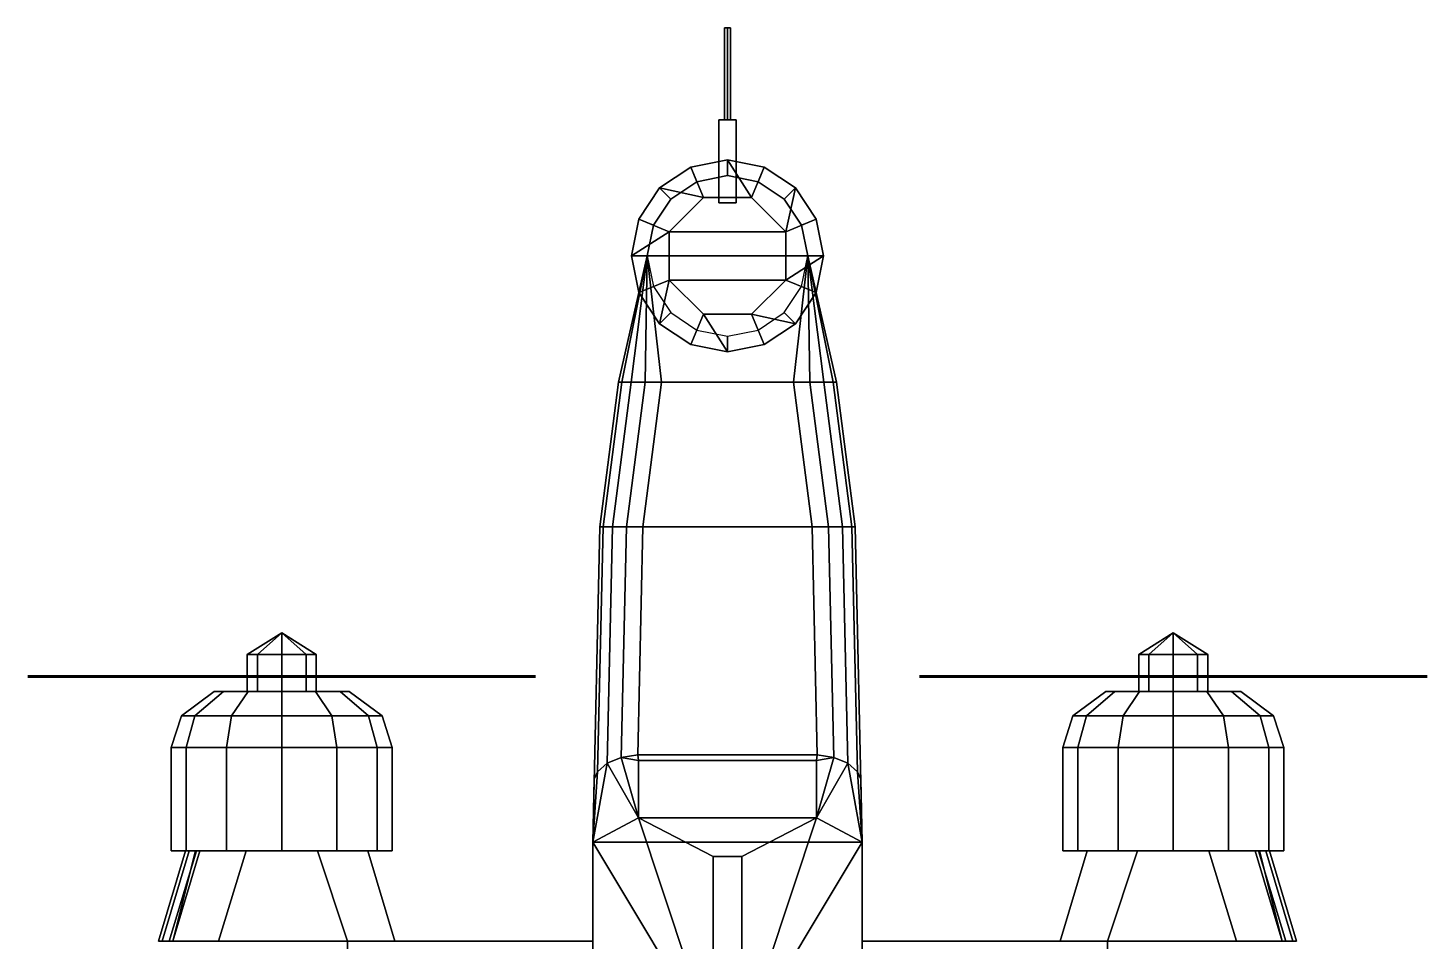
# Model space of a CAD drawing. Header units: millimetres. Extents: x -18 to 18, y -11.8 to 33.2.
# Drawn here: x -4.88 to 4.88, y 6.45 to 12.82 of the extents above; entities that cross this region are included whole.
import ezdxf

# ---------------------------------------------------------------- set-up
doc = ezdxf.new("R2010")
doc.units = ezdxf.units.MM
for name, color, linetype in [('mg', 1, 'Continuous'), ('prop', 1, 'Continuous'), ('turret', 2, 'Continuous'), ('wing1', 5, 'Continuous'), ('wing2', 6, 'Continuous')]:
    doc.layers.add(name, color=color, linetype=linetype)

msp = doc.modelspace()

# ---------------------------------------------------------------- linework, layer by layer
for points in [[(-0.2143, 11.7474, -0.67), (-0.396, 11.626, -0.67), (-0.396, 11.626, 0.51), (-0.2143, 11.7474, 0.51)], [(0, 11.79, -0.67), (-0.2143, 11.7474, -0.67), (-0.2143, 11.7474, 0.51), (0, 11.79, 0.51)], [(0.2143, 11.7474, -0.67), (0, 11.79, -0.67), (0, 11.79, 0.51), (0.2143, 11.7474, 0.51)], [(0.396, 11.626, -0.67), (0.2143, 11.7474, -0.67), (0.2143, 11.7474, 0.51), (0.396, 11.626, 0.51)], [(-0.396, 11.626, -0.67), (-0.5174, 11.4443, -0.67), (-0.5174, 11.4443, 0.51), (-0.396, 11.626, 0.51)], [(0.5174, 11.4443, -0.67), (0.396, 11.626, -0.67), (0.396, 11.626, 0.51), (0.5174, 11.4443, 0.51)], [(-0.5174, 11.4443, -0.67), (-0.56, 11.23, -0.67), (-0.56, 11.23, 0.51), (-0.5174, 11.4443, 0.51)], [(0.56, 11.23, -0.67), (0.5174, 11.4443, -0.67), (0.5174, 11.4443, 0.51), (0.56, 11.23, 0.51)], [(-0.76, 10.35, -0.67), (-0.56, 11.23, -0.67), (0.56, 11.23, -0.67), (0.76, 10.35, -0.67)], [(-0.56, 11.23, 0.51), (-0.56, 11.23, -0.67), (-0.76, 10.35, -0.67), (-0.76, 10.35, 0.94)], [(-0.56, 11.23, 0.51), (-0.56, 11.23, 0.51), (-0.76, 10.35, 0.94), (-0.7372, 10.35, 1.0548)], [(-0.56, 11.23, 0.51), (-0.56, 11.23, 0.51), (-0.7372, 10.35, 1.0548), (-0.6721, 10.35, 1.1521)], [(-0.56, 11.23, 0.51), (-0.56, 11.23, 0.51), (-0.6721, 10.35, 1.1521), (-0.5748, 10.35, 1.2172)], [(-0.56, 11.23, 0.51), (-0.56, 11.23, 0.51), (-0.5748, 10.35, 1.2172), (-0.46, 10.35, 1.24)], [(0.56, 11.23, 0.51), (-0.56, 11.23, 0.51), (-0.46, 10.35, 1.24), (0.46, 10.35, 1.24)], [(0.56, 11.23, 0.51), (0.56, 11.23, 0.51), (0.46, 10.35, 1.24), (0.5748, 10.35, 1.2172)], [(0.76, 10.35, -0.67), (0.56, 11.23, -0.67), (0.56, 11.23, 0.51), (0.76, 10.35, 0.94)], [(0.56, 11.23, 0.51), (0.56, 11.23, 0.51), (0.5748, 10.35, 1.2172), (0.6721, 10.35, 1.1521)], [(0.56, 11.23, 0.51), (0.56, 11.23, 0.51), (0.6721, 10.35, 1.1521), (0.7372, 10.35, 1.0548)], [(0.56, 11.23, 0.51), (0.56, 11.23, 0.51), (0.7372, 10.35, 1.0548), (0.76, 10.35, 0.94)], [(0.76, 10.35, -0.67), (0.89, 9.34, -0.67), (-0.89, 9.34, -0.67), (-0.76, 10.35, -0.67)], [(-0.76, 10.35, -0.67), (-0.89, 9.34, -0.67), (-0.89, 9.34, 1.15), (-0.76, 10.35, 0.94)], [(-0.7372, 10.35, 1.0548), (-0.76, 10.35, 0.94), (-0.89, 9.34, 1.15), (-0.8672, 9.34, 1.2648)], [(-0.6721, 10.35, 1.1521), (-0.7372, 10.35, 1.0548), (-0.8672, 9.34, 1.2648), (-0.8021, 9.34, 1.3621)], [(-0.5748, 10.35, 1.2172), (-0.6721, 10.35, 1.1521), (-0.8021, 9.34, 1.3621), (-0.7048, 9.34, 1.4272)], [(-0.46, 10.35, 1.24), (-0.5748, 10.35, 1.2172), (-0.7048, 9.34, 1.4272), (-0.59, 9.34, 1.45)], [(0.46, 10.35, 1.24), (-0.46, 10.35, 1.24), (-0.59, 9.34, 1.45), (0.59, 9.34, 1.45)], [(0.5748, 10.35, 1.2172), (0.46, 10.35, 1.24), (0.59, 9.34, 1.45), (0.7048, 9.34, 1.4272)], [(0.6721, 10.35, 1.1521), (0.5748, 10.35, 1.2172), (0.7048, 9.34, 1.4272), (0.8021, 9.34, 1.3621)], [(0.7372, 10.35, 1.0548), (0.6721, 10.35, 1.1521), (0.8021, 9.34, 1.3621), (0.8672, 9.34, 1.2648)], [(0.76, 10.35, 0.94), (0.7372, 10.35, 1.0548), (0.8672, 9.34, 1.2648), (0.89, 9.34, 1.15)], [(0.89, 9.34, 1.15), (0.89, 9.34, -0.67), (0.76, 10.35, -0.67), (0.76, 10.35, 0.94)], [(-0.89, 9.34, 1.15), (-0.89, 9.34, -0.67), (-0.94, 7.14, -0.67), (-0.94, 7.14, 1.59)], [(-0.94, 7.14, -0.67), (-0.89, 9.34, -0.67), (0.89, 9.34, -0.67), (0.94, 7.14, -0.67)], [(-0.8672, 9.34, 1.2648), (-0.89, 9.34, 1.15), (-0.93, 7.58, 1.502), (-0.906, 7.63, 1.6068)], [(-0.8021, 9.34, 1.3621), (-0.8672, 9.34, 1.2648), (-0.906, 7.63, 1.6068), (-0.8396, 7.69, 1.6921)], [(-0.7048, 9.34, 1.4272), (-0.8021, 9.34, 1.3621), (-0.8396, 7.69, 1.6921), (-0.7414, 7.73, 1.7492)], [(-0.59, 9.34, 1.45), (-0.7048, 9.34, 1.4272), (-0.7414, 7.73, 1.7492), (-0.6261, 7.75, 1.768)], [(0.59, 9.34, 1.45), (-0.59, 9.34, 1.45), (-0.6261, 7.75, 1.768), (0.6261, 7.75, 1.768)], [(0.7048, 9.34, 1.4272), (0.59, 9.34, 1.45), (0.6261, 7.75, 1.768), (0.7414, 7.73, 1.7492)], [(0.8021, 9.34, 1.3621), (0.7048, 9.34, 1.4272), (0.7414, 7.73, 1.7492), (0.8396, 7.69, 1.6921)], [(0.8672, 9.34, 1.2648), (0.8021, 9.34, 1.3621), (0.8396, 7.69, 1.6921), (0.906, 7.63, 1.6068)], [(0.89, 9.34, 1.15), (0.8672, 9.34, 1.2648), (0.906, 7.63, 1.6068), (0.93, 7.58, 1.502)], [(0.94, 7.14, -0.67), (0.89, 9.34, -0.67), (0.89, 9.34, 1.15), (0.94, 7.14, 1.59)], [(-0.62, 7.31, 2.4), (-0.62, 7.31, 2.4), (-0.7414, 7.73, 1.7492), (-0.8396, 7.69, 1.6921)], [(-0.62, 7.71, 1.82), (-0.6261, 7.75, 1.768), (-0.7414, 7.73, 1.7492), (-0.62, 7.71, 1.82)], [(-0.62, 7.31, 2.4), (-0.62, 7.31, 2.4), (-0.62, 7.71, 1.82), (-0.7414, 7.73, 1.7492)], [(0.62, 7.71, 1.82), (0.6261, 7.75, 1.768), (-0.6261, 7.75, 1.768), (-0.62, 7.71, 1.82)], [(0.62, 7.71, 1.82), (0.7414, 7.73, 1.7492), (0.6261, 7.75, 1.768), (0.62, 7.71, 1.82)], [(0.62, 7.71, 1.82), (0.62, 7.31, 2.4), (0.7414, 7.73, 1.7492), (0.62, 7.71, 1.82)], [(0.7414, 7.73, 1.7492), (0.62, 7.31, 2.4), (0.62, 7.31, 2.4), (0.8396, 7.69, 1.6921)], [(-0.94, 7.14, 2.15), (-0.94, 7.14, 2.15), (-0.8396, 7.69, 1.6921), (-0.906, 7.63, 1.6068)], [(-0.94, 7.14, 2.15), (-0.94, 7.14, 2.15), (-0.62, 7.31, 2.4), (-0.8396, 7.69, 1.6921)], [(-0.94, 7.14, 2.15), (-0.94, 7.14, 2.15), (-0.906, 7.63, 1.6068), (-0.93, 7.58, 1.502)], [(0.62, 7.31, 2.4), (0.62, 7.71, 1.82), (-0.62, 7.71, 1.82), (-0.62, 7.31, 2.4)], [(0.62, 7.31, 2.4), (0.94, 7.14, 2.15), (0.94, 7.14, 2.15), (0.8396, 7.69, 1.6921)], [(0.8396, 7.69, 1.6921), (0.94, 7.14, 2.15), (0.94, 7.14, 2.15), (0.906, 7.63, 1.6068)], [(0.906, 7.63, 1.6068), (0.94, 7.14, 2.15), (0.94, 7.14, 2.15), (0.93, 7.58, 1.502)], [(-0.94, 7.14, 2.15), (-0.94, 7.14, 2.15), (-0.93, 7.58, 1.502), (-0.94, 7.14, 1.59)], [(0.93, 7.58, 1.502), (0.94, 7.14, 2.15), (0.94, 7.14, 2.15), (0.94, 7.14, 1.59)], [(-0.62, 7.31, 2.4), (-0.94, 7.14, 2.15), (-0.94, 7.14, 2.15), (-0.1, 5.74, 2.57)], [(0.1, 7.04, 2.51), (0.62, 7.31, 2.4), (-0.62, 7.31, 2.4), (-0.1, 7.04, 2.51)], [(-0.62, 7.31, 2.4), (-0.1, 5.74, 2.57), (-0.1, 5.74, 2.57), (-0.1, 7.04, 2.51)], [(0.1, 7.04, 2.51), (0.1, 5.74, 2.57), (0.1, 5.74, 2.57), (0.62, 7.31, 2.4)], [(0.62, 7.31, 2.4), (0.1, 5.74, 2.57), (0.1, 5.74, 2.57), (0.94, 7.14, 2.15)], [(-0.94, -2.7, -0.67), (-0.94, 7.14, -0.67), (0.94, 7.14, -0.67), (0.94, -2.7, -0.67)], [(-0.94, 5.74, 2.07), (-0.94, 7.14, -0.67), (-0.94, -2.7, -0.67), (-0.94, -2.7, 2.07)], [(-0.94, 7.14, 2.15), (-0.94, 7.14, -0.67), (-0.94, 5.74, 2.07), (-0.94, 5.74, 2.29)], [(-0.94, 7.14, 2.15), (-0.94, 5.74, 2.29), (-0.94, 5.74, 2.29), (-0.1, 5.74, 2.57)], [(0.94, 7.14, 2.15), (0.1, 5.74, 2.57), (0.1, 5.74, 2.57), (0.94, 5.74, 2.29)], [(0.94, -2.7, -0.67), (0.94, 7.14, -0.67), (0.94, 5.74, 2.07), (0.94, -2.7, 2.07)], [(0.94, 5.74, 2.07), (0.94, 7.14, -0.67), (0.94, 7.14, 2.15), (0.94, 5.74, 2.29)], [(-0.1, 7.04, 2.51), (-0.1, 5.74, 2.57), (0.1, 5.74, 2.57), (0.1, 7.04, 2.51)]]:
    msp.add_3dface(points)
at = {"layer": 'mg'}
for points in [[(0, 12.82, 1.09), (-0.02, 12.82, 1.07), (-0.02, 12.18, 1.07), (0, 12.18, 1.09)], [(-0.02, 12.82, 1.07), (0, 12.82, 1.05), (0, 12.18, 1.05), (-0.02, 12.18, 1.07)], [(0.02, 12.82, 1.07), (0, 12.82, 1.05), (-0.02, 12.82, 1.07), (0, 12.82, 1.09)], [(0.02, 12.82, 1.07), (0, 12.82, 1.09), (0, 12.18, 1.09), (0.02, 12.18, 1.07)], [(0, 12.82, 1.05), (0.02, 12.82, 1.07), (0.02, 12.18, 1.07), (0, 12.18, 1.05)], [(-0.06, 12.18, 0.99), (-0.06, 11.6, 0.99), (-0.06, 11.6, 1.13), (-0.06, 12.18, 1.13)], [(0.06, 12.18, 1.13), (0.06, 12.18, 0.99), (-0.06, 12.18, 0.99), (-0.06, 12.18, 1.13)], [(0.06, 12.18, 0.99), (0.06, 11.6, 0.99), (-0.06, 11.6, 0.99), (-0.06, 12.18, 0.99)], [(-0.06, 12.18, 1.13), (-0.06, 11.6, 1.13), (0.06, 11.6, 1.13), (0.06, 12.18, 1.13)], [(0.06, 11.6, 1.13), (0.06, 11.6, 0.99), (0.06, 12.18, 0.99), (0.06, 12.18, 1.13)]]:
    msp.add_3dface(points, dxfattribs=at)
at = {"layer": 'prop'}
for points in [[(-1.34, 8.3, -0.08), (-4.3616, 8.3, -1.3316), (-4.88, 8.3, -0.08), (-1.8584, 8.3, 1.1716)], [(-1.8584, 8.3, 1.1716), (-4.88, 8.3, -0.08), (-4.3616, 8.3, 1.1716), (-3.11, 8.3, 1.69)], [(-1.8584, 8.3, -1.3316), (-3.11, 8.3, -1.85), (-4.3616, 8.3, -1.3316), (-1.34, 8.3, -0.08)], [(4.88, 8.3, -0.08), (1.8584, 8.3, -1.3316), (1.34, 8.3, -0.08), (4.3616, 8.3, 1.1716)], [(4.3616, 8.3, 1.1716), (1.34, 8.3, -0.08), (1.8584, 8.3, 1.1716), (3.11, 8.3, 1.69)], [(4.3616, 8.3, -1.3316), (3.11, 8.3, -1.85), (1.8584, 8.3, -1.3316), (4.88, 8.3, -0.08)], [(-4.3616, 8.29, -1.3316), (-3.11, 8.29, -1.85), (-1.8584, 8.29, -1.3316), (-4.88, 8.29, -0.08)], [(-4.88, 8.29, -0.08), (-1.8584, 8.29, -1.3316), (-1.34, 8.29, -0.08), (-4.3616, 8.29, 1.1716)], [(-4.3616, 8.29, 1.1716), (-1.34, 8.29, -0.08), (-1.8584, 8.29, 1.1716), (-3.11, 8.29, 1.69)], [(1.34, 8.29, -0.08), (4.3616, 8.29, -1.3316), (4.88, 8.29, -0.08), (1.8584, 8.29, 1.1716)], [(1.8584, 8.29, -1.3316), (3.11, 8.29, -1.85), (4.3616, 8.29, -1.3316), (1.34, 8.29, -0.08)], [(1.8584, 8.29, 1.1716), (4.88, 8.29, -0.08), (4.3616, 8.29, 1.1716), (3.11, 8.29, 1.69)]]:
    msp.add_3dface(points, dxfattribs=at)
at = {"layer": 'turret'}
for points in [[(-0.2564, 11.849, 1.17), (-0.4738, 11.7038, 1.17), (-0.1684, 11.6365, 1.46)], [(-0.2564, 11.849, 0.67), (-0.4738, 11.7038, 0.67), (-0.4738, 11.7038, 1.17), (-0.2564, 11.849, 1.17)], [(-0.4738, 11.7038, 0.67), (-0.2564, 11.849, 0.67), (-0.2143, 11.7474, 0.51), (-0.396, 11.626, 0.51)], [(0, 11.9, 1.17), (-0.2564, 11.849, 1.17), (-0.1684, 11.6365, 1.46), (0.1684, 11.6365, 1.46)], [(0, 11.9, 0.67), (-0.2564, 11.849, 0.67), (-0.2564, 11.849, 1.17), (0, 11.9, 1.17)], [(-0.2564, 11.849, 0.67), (0, 11.9, 0.67), (0, 11.79, 0.51), (-0.2143, 11.7474, 0.51)], [(0.2564, 11.849, 1.17), (0, 11.9, 1.17), (0.1684, 11.6365, 1.46)], [(0.2564, 11.849, 0.67), (0, 11.9, 0.67), (0, 11.9, 1.17), (0.2564, 11.849, 1.17)], [(0, 11.9, 0.67), (0.2564, 11.849, 0.67), (0.2143, 11.7474, 0.51), (0, 11.79, 0.51)], [(0.4738, 11.7038, 1.17), (0.2564, 11.849, 1.17), (0.1684, 11.6365, 1.46), (0.4065, 11.3984, 1.46)], [(0.2564, 11.849, 0.67), (0.4738, 11.7038, 0.67), (0.396, 11.626, 0.51), (0.2143, 11.7474, 0.51)], [(0.4738, 11.7038, 0.67), (0.2564, 11.849, 0.67), (0.2564, 11.849, 1.17), (0.4738, 11.7038, 1.17)], [(-0.4738, 11.7038, 1.17), (-0.619, 11.4864, 1.17), (-0.4065, 11.3984, 1.46), (-0.1684, 11.6365, 1.46)], [(-0.4738, 11.7038, 0.67), (-0.619, 11.4864, 0.67), (-0.619, 11.4864, 1.17), (-0.4738, 11.7038, 1.17)], [(-0.619, 11.4864, 0.67), (-0.4738, 11.7038, 0.67), (-0.396, 11.626, 0.51), (-0.5174, 11.4443, 0.51)], [(0.1684, 11.6365, 1.46), (-0.1684, 11.6365, 1.46), (-0.4065, 11.3984, 1.46), (0.4065, 11.3984, 1.46)], [(0.4738, 11.7038, 0.67), (0.619, 11.4864, 0.67), (0.5174, 11.4443, 0.51), (0.396, 11.626, 0.51)], [(0.619, 11.4864, 1.17), (0.4738, 11.7038, 1.17), (0.4065, 11.3984, 1.46)], [(0.619, 11.4864, 0.67), (0.4738, 11.7038, 0.67), (0.4738, 11.7038, 1.17), (0.619, 11.4864, 1.17)], [(-0.619, 11.4864, 1.17), (-0.67, 11.23, 1.17), (-0.4065, 11.3984, 1.46)], [(-0.619, 11.4864, 0.67), (-0.67, 11.23, 0.67), (-0.67, 11.23, 1.17), (-0.619, 11.4864, 1.17)], [(-0.67, 11.23, 0.67), (-0.619, 11.4864, 0.67), (-0.5174, 11.4443, 0.51), (-0.56, 11.23, 0.51)], [(0.67, 11.23, 1.17), (0.619, 11.4864, 1.17), (0.4065, 11.3984, 1.46), (0.4065, 11.0616, 1.46)], [(0.619, 11.4864, 0.67), (0.67, 11.23, 0.67), (0.56, 11.23, 0.51), (0.5174, 11.4443, 0.51)], [(0.67, 11.23, 0.67), (0.619, 11.4864, 0.67), (0.619, 11.4864, 1.17), (0.67, 11.23, 1.17)], [(-0.67, 11.23, 1.17), (-0.619, 10.9736, 1.17), (-0.4065, 11.0616, 1.46), (-0.4065, 11.3984, 1.46)], [(0.4065, 11.3984, 1.46), (-0.4065, 11.3984, 1.46), (-0.4065, 11.0616, 1.46), (0.4065, 11.0616, 1.46)], [(-0.67, 11.23, 0.67), (-0.619, 10.9736, 0.67), (-0.619, 10.9736, 1.17), (-0.67, 11.23, 1.17)], [(-0.619, 10.9736, 0.67), (-0.67, 11.23, 0.67), (-0.56, 11.23, 0.51), (-0.5174, 11.0157, 0.51)], [(0.619, 10.9736, 1.17), (0.67, 11.23, 1.17), (0.4065, 11.0616, 1.46)], [(0.67, 11.23, 0.67), (0.619, 10.9736, 0.67), (0.5174, 11.0157, 0.51), (0.56, 11.23, 0.51)], [(0.619, 10.9736, 0.67), (0.67, 11.23, 0.67), (0.67, 11.23, 1.17), (0.619, 10.9736, 1.17)], [(-0.619, 10.9736, 1.17), (-0.4738, 10.7562, 1.17), (-0.4065, 11.0616, 1.46)], [(-0.4738, 10.7562, 1.17), (-0.2564, 10.611, 1.17), (-0.1684, 10.8235, 1.46), (-0.4065, 11.0616, 1.46)], [(0.4065, 11.0616, 1.46), (-0.4065, 11.0616, 1.46), (-0.1684, 10.8235, 1.46), (0.1684, 10.8235, 1.46)], [(0.4738, 10.7562, 1.17), (0.619, 10.9736, 1.17), (0.4065, 11.0616, 1.46), (0.1684, 10.8235, 1.46)], [(-0.4738, 10.7562, 0.67), (-0.619, 10.9736, 0.67), (-0.5174, 11.0157, 0.51), (-0.396, 10.834, 0.51)], [(-0.619, 10.9736, 0.67), (-0.4738, 10.7562, 0.67), (-0.4738, 10.7562, 1.17), (-0.619, 10.9736, 1.17)], [(0.619, 10.9736, 0.67), (0.4738, 10.7562, 0.67), (0.396, 10.834, 0.51), (0.5174, 11.0157, 0.51)], [(0.4738, 10.7562, 0.67), (0.619, 10.9736, 0.67), (0.619, 10.9736, 1.17), (0.4738, 10.7562, 1.17)], [(-0.2564, 10.611, 0.67), (-0.4738, 10.7562, 0.67), (-0.396, 10.834, 0.51), (-0.2143, 10.7126, 0.51)], [(0.4738, 10.7562, 0.67), (0.2564, 10.611, 0.67), (0.2143, 10.7126, 0.51), (0.396, 10.834, 0.51)], [(-0.4738, 10.7562, 0.67), (-0.2564, 10.611, 0.67), (-0.2564, 10.611, 1.17), (-0.4738, 10.7562, 1.17)], [(-0.2564, 10.611, 1.17), (0, 10.56, 1.17), (-0.1684, 10.8235, 1.46)], [(0, 10.56, 1.17), (0.2564, 10.611, 1.17), (0.1684, 10.8235, 1.46), (-0.1684, 10.8235, 1.46)], [(0.2564, 10.611, 1.17), (0.4738, 10.7562, 1.17), (0.1684, 10.8235, 1.46)], [(0.2564, 10.611, 0.67), (0.4738, 10.7562, 0.67), (0.4738, 10.7562, 1.17), (0.2564, 10.611, 1.17)], [(0, 10.56, 0.67), (-0.2564, 10.611, 0.67), (-0.2143, 10.7126, 0.51), (0, 10.67, 0.51)], [(0.2564, 10.611, 0.67), (0, 10.56, 0.67), (0, 10.67, 0.51), (0.2143, 10.7126, 0.51)], [(-0.2564, 10.611, 0.67), (0, 10.56, 0.67), (0, 10.56, 1.17), (-0.2564, 10.611, 1.17)], [(0, 10.56, 0.67), (0.2564, 10.611, 0.67), (0.2564, 10.611, 1.17), (0, 10.56, 1.17)]]:
    msp.add_3dface(points, dxfattribs=at)
at = {"layer": 'wing1'}
for points in [[(2.9403, 8.45, -0.2497), (2.87, 8.45, -0.08), (3.11, 8.6, -0.08)], [(2.87, 8.45, -0.08), (2.9403, 8.45, 0.0897), (3.11, 8.6, -0.08)], [(3.11, 8.45, -0.32), (2.9403, 8.45, -0.2497), (3.11, 8.6, -0.08)], [(2.9403, 8.45, 0.0897), (3.11, 8.45, 0.16), (3.11, 8.6, -0.08)], [(3.35, 8.45, -0.08), (3.2797, 8.45, -0.2497), (3.11, 8.6, -0.08)], [(3.2797, 8.45, -0.2497), (3.11, 8.45, -0.32), (3.11, 8.6, -0.08)], [(3.11, 8.45, 0.16), (3.2797, 8.45, 0.0897), (3.11, 8.6, -0.08)], [(3.2797, 8.45, 0.0897), (3.35, 8.45, -0.08), (3.11, 8.6, -0.08)], [(2.9403, 8.45, 0.0897), (2.87, 8.45, -0.08), (2.87, 8.19, -0.08), (2.9403, 8.19, 0.0897)], [(2.87, 8.45, -0.08), (2.9403, 8.45, -0.2497), (2.9403, 8.19, -0.2497), (2.87, 8.19, -0.08)], [(3.11, 8.45, 0.16), (2.9403, 8.45, 0.0897), (2.9403, 8.19, 0.0897), (3.11, 8.19, 0.16)], [(2.9403, 8.45, -0.2497), (3.11, 8.45, -0.32), (3.11, 8.19, -0.32), (2.9403, 8.19, -0.2497)], [(3.2797, 8.45, 0.0897), (3.11, 8.45, 0.16), (3.11, 8.19, 0.16), (3.2797, 8.19, 0.0897)], [(3.11, 8.45, -0.32), (3.2797, 8.45, -0.2497), (3.2797, 8.19, -0.2497), (3.11, 8.19, -0.32)], [(3.35, 8.45, -0.08), (3.2797, 8.45, 0.0897), (3.2797, 8.19, 0.0897), (3.35, 8.19, -0.08)], [(3.2797, 8.45, -0.2497), (3.35, 8.45, -0.08), (3.35, 8.19, -0.08), (3.2797, 8.19, -0.2497)], [(2.5038, 8.02, -0.43), (2.41, 8.02, -0.08), (2.64, 8.19, -0.08), (2.703, 8.19, -0.315)], [(2.41, 8.02, -0.08), (2.5038, 8.02, 0.27), (2.703, 8.19, 0.155), (2.64, 8.19, -0.08)], [(2.76, 8.02, -0.6862), (2.5038, 8.02, -0.43), (2.703, 8.19, -0.315), (2.875, 8.19, -0.487)], [(2.5038, 8.02, 0.27), (2.76, 8.02, 0.5262), (2.875, 8.19, 0.327), (2.703, 8.19, 0.155)], [(2.64, 8.19, -0.08), (2.703, 8.19, 0.155), (2.9403, 8.19, 0.0897), (2.87, 8.19, -0.08)], [(2.703, 8.19, -0.315), (2.64, 8.19, -0.08), (2.87, 8.19, -0.08), (2.9403, 8.19, -0.2497)], [(2.703, 8.19, 0.155), (2.875, 8.19, 0.327), (2.9403, 8.19, 0.0897)], [(2.875, 8.19, -0.487), (2.703, 8.19, -0.315), (2.9403, 8.19, -0.2497)], [(3.11, 8.02, -0.78), (2.76, 8.02, -0.6862), (2.875, 8.19, -0.487), (3.11, 8.19, -0.55)], [(2.76, 8.02, 0.5262), (3.11, 8.02, 0.62), (3.11, 8.19, 0.39), (2.875, 8.19, 0.327)], [(2.875, 8.19, 0.327), (3.11, 8.19, 0.39), (3.11, 8.19, 0.16), (2.9403, 8.19, 0.0897)], [(3.11, 8.19, -0.55), (2.875, 8.19, -0.487), (2.9403, 8.19, -0.2497), (3.11, 8.19, -0.32)], [(3.46, 8.02, -0.6862), (3.11, 8.02, -0.78), (3.11, 8.19, -0.55), (3.345, 8.19, -0.487)], [(3.11, 8.02, 0.62), (3.46, 8.02, 0.5262), (3.345, 8.19, 0.327), (3.11, 8.19, 0.39)], [(3.11, 8.19, 0.39), (3.345, 8.19, 0.327), (3.2797, 8.19, 0.0897), (3.11, 8.19, 0.16)], [(3.345, 8.19, -0.487), (3.11, 8.19, -0.55), (3.11, 8.19, -0.32), (3.2797, 8.19, -0.2497)], [(3.517, 8.19, -0.315), (3.345, 8.19, -0.487), (3.2797, 8.19, -0.2497)], [(3.58, 8.19, -0.08), (3.517, 8.19, -0.315), (3.2797, 8.19, -0.2497), (3.35, 8.19, -0.08)], [(3.517, 8.19, 0.155), (3.58, 8.19, -0.08), (3.35, 8.19, -0.08), (3.2797, 8.19, 0.0897)], [(3.345, 8.19, 0.327), (3.517, 8.19, 0.155), (3.2797, 8.19, 0.0897)], [(3.7162, 8.02, -0.43), (3.46, 8.02, -0.6862), (3.345, 8.19, -0.487), (3.517, 8.19, -0.315)], [(3.46, 8.02, 0.5262), (3.7162, 8.02, 0.27), (3.517, 8.19, 0.155), (3.345, 8.19, 0.327)], [(3.81, 8.02, -0.08), (3.7162, 8.02, -0.43), (3.517, 8.19, -0.315), (3.58, 8.19, -0.08)], [(3.7162, 8.02, 0.27), (3.81, 8.02, -0.08), (3.58, 8.19, -0.08), (3.517, 8.19, 0.155)], [(2.4432, 7.8, -0.465), (2.34, 7.8, -0.08), (2.41, 8.02, -0.08), (2.5038, 8.02, -0.43)], [(2.34, 7.8, -0.08), (2.4432, 7.8, 0.305), (2.5038, 8.02, 0.27), (2.41, 8.02, -0.08)], [(2.725, 7.8, -0.7468), (2.4432, 7.8, -0.465), (2.5038, 8.02, -0.43), (2.76, 8.02, -0.6862)], [(2.4432, 7.8, 0.305), (2.725, 7.8, 0.5868), (2.76, 8.02, 0.5262), (2.5038, 8.02, 0.27)], [(3.11, 7.8, -0.85), (2.725, 7.8, -0.7468), (2.76, 8.02, -0.6862), (3.11, 8.02, -0.78)], [(2.725, 7.8, 0.5868), (3.11, 7.8, 0.69), (3.11, 8.02, 0.62), (2.76, 8.02, 0.5262)], [(3.495, 7.8, -0.7468), (3.11, 7.8, -0.85), (3.11, 8.02, -0.78), (3.46, 8.02, -0.6862)], [(3.11, 7.8, 0.69), (3.495, 7.8, 0.5868), (3.46, 8.02, 0.5262), (3.11, 8.02, 0.62)], [(3.7768, 7.8, -0.465), (3.495, 7.8, -0.7468), (3.46, 8.02, -0.6862), (3.7162, 8.02, -0.43)], [(3.495, 7.8, 0.5868), (3.7768, 7.8, 0.305), (3.7162, 8.02, 0.27), (3.46, 8.02, 0.5262)], [(3.88, 7.8, -0.08), (3.7768, 7.8, -0.465), (3.7162, 8.02, -0.43), (3.81, 8.02, -0.08)], [(3.7768, 7.8, 0.305), (3.88, 7.8, -0.08), (3.81, 8.02, -0.08), (3.7162, 8.02, 0.27)], [(2.4432, 7.8, 0.305), (2.34, 7.8, -0.08), (2.34, 7.08, -0.08), (2.4432, 7.08, 0.305)], [(2.34, 7.8, -0.08), (2.4432, 7.8, -0.465), (2.4432, 7.08, -0.465), (2.34, 7.08, -0.08)], [(2.725, 7.8, 0.5868), (2.4432, 7.8, 0.305), (2.4432, 7.08, 0.305), (2.725, 7.08, 0.5868)], [(2.4432, 7.8, -0.465), (2.725, 7.8, -0.7468), (2.725, 7.08, -0.7468), (2.4432, 7.08, -0.465)], [(3.11, 7.8, 0.69), (2.725, 7.8, 0.5868), (2.725, 7.08, 0.5868), (3.11, 7.08, 0.69)], [(2.725, 7.8, -0.7468), (3.11, 7.8, -0.85), (3.11, 7.08, -0.85), (2.725, 7.08, -0.7468)], [(3.495, 7.8, 0.5868), (3.11, 7.8, 0.69), (3.11, 7.08, 0.69), (3.495, 7.08, 0.5868)], [(3.11, 7.8, -0.85), (3.495, 7.8, -0.7468), (3.495, 7.08, -0.7468), (3.11, 7.08, -0.85)], [(3.7768, 7.8, 0.305), (3.495, 7.8, 0.5868), (3.495, 7.08, 0.5868), (3.7768, 7.08, 0.305)], [(3.495, 7.8, -0.7468), (3.7768, 7.8, -0.465), (3.7768, 7.08, -0.465), (3.495, 7.08, -0.7468)], [(3.88, 7.8, -0.08), (3.7768, 7.8, 0.305), (3.7768, 7.08, 0.305), (3.88, 7.08, -0.08)], [(3.7768, 7.8, -0.465), (3.88, 7.8, -0.08), (3.88, 7.08, -0.08), (3.7768, 7.08, -0.465)], [(2.8613, 7.08, 0.5805), (2.5095, 7.08, 0.2287), (2.32, 6.45, 0.44), (2.65, 6.45, 0.73)], [(2.5095, 7.08, 0.2287), (2.5095, 7.08, -0.2687), (2.32, 6.45, -0.38), (2.32, 6.45, 0.44)], [(2.5095, 7.08, -0.2687), (2.8613, 7.08, -0.6205), (2.65, 6.45, -0.67), (2.32, 6.45, -0.38)], [(3.3587, 7.08, 0.5805), (2.8613, 7.08, 0.5805), (2.65, 6.45, 0.73), (3.55, 6.45, 0.73)], [(2.8613, 7.08, -0.6205), (3.3587, 7.08, -0.6205), (3.55, 6.45, -0.67), (2.65, 6.45, -0.67)], [(3.7105, 7.08, 0.2287), (3.3587, 7.08, 0.5805), (3.55, 6.45, 0.73), (3.87, 6.45, 0.44)], [(3.3587, 7.08, -0.6205), (3.7105, 7.08, -0.2687), (3.87, 6.45, -0.38), (3.55, 6.45, -0.67)], [(3.895, 6.45, -0.1233), (3.87, 6.45, -0.08), (3.68, 7.08, -0.08), (3.705, 7.08, -0.1233)], [(3.87, 6.45, -0.08), (3.895, 6.45, -0.0367), (3.705, 7.08, -0.0367), (3.68, 7.08, -0.08)], [(3.945, 6.45, -0.1233), (3.895, 6.45, -0.1233), (3.705, 7.08, -0.1233), (3.755, 7.08, -0.1233)], [(3.895, 6.45, -0.0367), (3.945, 6.45, -0.0367), (3.755, 7.08, -0.0367), (3.705, 7.08, -0.0367)], [(3.7105, 7.08, -0.2687), (3.7105, 7.08, 0.2287), (3.87, 6.45, 0.44), (3.87, 6.45, -0.38)], [(3.97, 6.45, -0.08), (3.945, 6.45, -0.1233), (3.755, 7.08, -0.1233), (3.78, 7.08, -0.08)], [(3.945, 6.45, -0.0367), (3.97, 6.45, -0.08), (3.78, 7.08, -0.08), (3.755, 7.08, -0.0367)], [(2.65, 6.45, -0.42), (0.94, 6.45, -0.42), (0.94, 6.28, -0.22), (2.65, 6.28, -0.29)], [(2.65, 6.28, -0.67), (0.94, 6.28, -0.67), (0.94, 6.45, -0.42), (2.65, 6.45, -0.42)]]:
    msp.add_3dface(points, dxfattribs=at)
at = {"layer": 'wing2'}
for points in [[(-3.2797, 8.45, 0.0897), (-3.35, 8.45, -0.08), (-3.11, 8.6, -0.08)], [(-3.35, 8.45, -0.08), (-3.2797, 8.45, -0.2497), (-3.11, 8.6, -0.08)], [(-3.11, 8.45, 0.16), (-3.2797, 8.45, 0.0897), (-3.11, 8.6, -0.08)], [(-3.2797, 8.45, -0.2497), (-3.11, 8.45, -0.32), (-3.11, 8.6, -0.08)], [(-2.9403, 8.45, 0.0897), (-3.11, 8.45, 0.16), (-3.11, 8.6, -0.08)], [(-2.87, 8.45, -0.08), (-2.9403, 8.45, 0.0897), (-3.11, 8.6, -0.08)], [(-2.9403, 8.45, -0.2497), (-2.87, 8.45, -0.08), (-3.11, 8.6, -0.08)], [(-3.11, 8.45, -0.32), (-2.9403, 8.45, -0.2497), (-3.11, 8.6, -0.08)], [(-3.2797, 8.45, -0.2497), (-3.35, 8.45, -0.08), (-3.35, 8.19, -0.08), (-3.2797, 8.19, -0.2497)], [(-3.35, 8.45, -0.08), (-3.2797, 8.45, 0.0897), (-3.2797, 8.19, 0.0897), (-3.35, 8.19, -0.08)], [(-3.11, 8.45, -0.32), (-3.2797, 8.45, -0.2497), (-3.2797, 8.19, -0.2497), (-3.11, 8.19, -0.32)], [(-3.2797, 8.45, 0.0897), (-3.11, 8.45, 0.16), (-3.11, 8.19, 0.16), (-3.2797, 8.19, 0.0897)], [(-2.9403, 8.45, -0.2497), (-3.11, 8.45, -0.32), (-3.11, 8.19, -0.32), (-2.9403, 8.19, -0.2497)], [(-3.11, 8.45, 0.16), (-2.9403, 8.45, 0.0897), (-2.9403, 8.19, 0.0897), (-3.11, 8.19, 0.16)], [(-2.87, 8.45, -0.08), (-2.9403, 8.45, -0.2497), (-2.9403, 8.19, -0.2497), (-2.87, 8.19, -0.08)], [(-2.9403, 8.45, 0.0897), (-2.87, 8.45, -0.08), (-2.87, 8.19, -0.08), (-2.9403, 8.19, 0.0897)], [(-3.7162, 8.02, 0.27), (-3.81, 8.02, -0.08), (-3.58, 8.19, -0.08), (-3.517, 8.19, 0.155)], [(-3.81, 8.02, -0.08), (-3.7162, 8.02, -0.43), (-3.517, 8.19, -0.315), (-3.58, 8.19, -0.08)], [(-3.7162, 8.02, -0.43), (-3.46, 8.02, -0.6862), (-3.345, 8.19, -0.487), (-3.517, 8.19, -0.315)], [(-3.46, 8.02, 0.5262), (-3.7162, 8.02, 0.27), (-3.517, 8.19, 0.155), (-3.345, 8.19, 0.327)], [(-3.517, 8.19, 0.155), (-3.58, 8.19, -0.08), (-3.35, 8.19, -0.08), (-3.2797, 8.19, 0.0897)], [(-3.58, 8.19, -0.08), (-3.517, 8.19, -0.315), (-3.2797, 8.19, -0.2497), (-3.35, 8.19, -0.08)], [(-3.345, 8.19, 0.327), (-3.517, 8.19, 0.155), (-3.2797, 8.19, 0.0897)], [(-3.517, 8.19, -0.315), (-3.345, 8.19, -0.487), (-3.2797, 8.19, -0.2497)], [(-3.46, 8.02, -0.6862), (-3.11, 8.02, -0.78), (-3.11, 8.19, -0.55), (-3.345, 8.19, -0.487)], [(-3.11, 8.02, 0.62), (-3.46, 8.02, 0.5262), (-3.345, 8.19, 0.327), (-3.11, 8.19, 0.39)], [(-3.345, 8.19, -0.487), (-3.11, 8.19, -0.55), (-3.11, 8.19, -0.32), (-3.2797, 8.19, -0.2497)], [(-3.11, 8.19, 0.39), (-3.345, 8.19, 0.327), (-3.2797, 8.19, 0.0897), (-3.11, 8.19, 0.16)], [(-3.11, 8.02, -0.78), (-2.76, 8.02, -0.6862), (-2.875, 8.19, -0.487), (-3.11, 8.19, -0.55)], [(-3.11, 8.19, -0.55), (-2.875, 8.19, -0.487), (-2.9403, 8.19, -0.2497), (-3.11, 8.19, -0.32)], [(-2.875, 8.19, 0.327), (-3.11, 8.19, 0.39), (-3.11, 8.19, 0.16), (-2.9403, 8.19, 0.0897)], [(-2.76, 8.02, 0.5262), (-3.11, 8.02, 0.62), (-3.11, 8.19, 0.39), (-2.875, 8.19, 0.327)], [(-2.875, 8.19, -0.487), (-2.703, 8.19, -0.315), (-2.9403, 8.19, -0.2497)], [(-2.703, 8.19, -0.315), (-2.64, 8.19, -0.08), (-2.87, 8.19, -0.08), (-2.9403, 8.19, -0.2497)], [(-2.64, 8.19, -0.08), (-2.703, 8.19, 0.155), (-2.9403, 8.19, 0.0897), (-2.87, 8.19, -0.08)], [(-2.703, 8.19, 0.155), (-2.875, 8.19, 0.327), (-2.9403, 8.19, 0.0897)], [(-2.76, 8.02, -0.6862), (-2.5038, 8.02, -0.43), (-2.703, 8.19, -0.315), (-2.875, 8.19, -0.487)], [(-2.5038, 8.02, 0.27), (-2.76, 8.02, 0.5262), (-2.875, 8.19, 0.327), (-2.703, 8.19, 0.155)], [(-2.41, 8.02, -0.08), (-2.5038, 8.02, 0.27), (-2.703, 8.19, 0.155), (-2.64, 8.19, -0.08)], [(-2.5038, 8.02, -0.43), (-2.41, 8.02, -0.08), (-2.64, 8.19, -0.08), (-2.703, 8.19, -0.315)], [(-3.7768, 7.8, 0.305), (-3.88, 7.8, -0.08), (-3.81, 8.02, -0.08), (-3.7162, 8.02, 0.27)], [(-3.88, 7.8, -0.08), (-3.7768, 7.8, -0.465), (-3.7162, 8.02, -0.43), (-3.81, 8.02, -0.08)], [(-3.7768, 7.8, -0.465), (-3.495, 7.8, -0.7468), (-3.46, 8.02, -0.6862), (-3.7162, 8.02, -0.43)], [(-3.495, 7.8, 0.5868), (-3.7768, 7.8, 0.305), (-3.7162, 8.02, 0.27), (-3.46, 8.02, 0.5262)], [(-3.495, 7.8, -0.7468), (-3.11, 7.8, -0.85), (-3.11, 8.02, -0.78), (-3.46, 8.02, -0.6862)], [(-3.11, 7.8, 0.69), (-3.495, 7.8, 0.5868), (-3.46, 8.02, 0.5262), (-3.11, 8.02, 0.62)], [(-3.11, 7.8, -0.85), (-2.725, 7.8, -0.7468), (-2.76, 8.02, -0.6862), (-3.11, 8.02, -0.78)], [(-2.725, 7.8, 0.5868), (-3.11, 7.8, 0.69), (-3.11, 8.02, 0.62), (-2.76, 8.02, 0.5262)], [(-2.725, 7.8, -0.7468), (-2.4432, 7.8, -0.465), (-2.5038, 8.02, -0.43), (-2.76, 8.02, -0.6862)], [(-2.4432, 7.8, 0.305), (-2.725, 7.8, 0.5868), (-2.76, 8.02, 0.5262), (-2.5038, 8.02, 0.27)], [(-2.34, 7.8, -0.08), (-2.4432, 7.8, 0.305), (-2.5038, 8.02, 0.27), (-2.41, 8.02, -0.08)], [(-2.4432, 7.8, -0.465), (-2.34, 7.8, -0.08), (-2.41, 8.02, -0.08), (-2.5038, 8.02, -0.43)], [(-3.7768, 7.8, -0.465), (-3.88, 7.8, -0.08), (-3.88, 7.08, -0.08), (-3.7768, 7.08, -0.465)], [(-3.88, 7.8, -0.08), (-3.7768, 7.8, 0.305), (-3.7768, 7.08, 0.305), (-3.88, 7.08, -0.08)], [(-3.495, 7.8, -0.7468), (-3.7768, 7.8, -0.465), (-3.7768, 7.08, -0.465), (-3.495, 7.08, -0.7468)], [(-3.7768, 7.8, 0.305), (-3.495, 7.8, 0.5868), (-3.495, 7.08, 0.5868), (-3.7768, 7.08, 0.305)], [(-3.11, 7.8, -0.85), (-3.495, 7.8, -0.7468), (-3.495, 7.08, -0.7468), (-3.11, 7.08, -0.85)], [(-3.495, 7.8, 0.5868), (-3.11, 7.8, 0.69), (-3.11, 7.08, 0.69), (-3.495, 7.08, 0.5868)], [(-2.725, 7.8, -0.7468), (-3.11, 7.8, -0.85), (-3.11, 7.08, -0.85), (-2.725, 7.08, -0.7468)], [(-3.11, 7.8, 0.69), (-2.725, 7.8, 0.5868), (-2.725, 7.08, 0.5868), (-3.11, 7.08, 0.69)], [(-2.4432, 7.8, -0.465), (-2.725, 7.8, -0.7468), (-2.725, 7.08, -0.7468), (-2.4432, 7.08, -0.465)], [(-2.725, 7.8, 0.5868), (-2.4432, 7.8, 0.305), (-2.4432, 7.08, 0.305), (-2.725, 7.08, 0.5868)], [(-2.34, 7.8, -0.08), (-2.4432, 7.8, -0.465), (-2.4432, 7.08, -0.465), (-2.34, 7.08, -0.08)], [(-2.4432, 7.8, 0.305), (-2.34, 7.8, -0.08), (-2.34, 7.08, -0.08), (-2.4432, 7.08, 0.305)], [(-3.945, 6.45, -0.0367), (-3.97, 6.45, -0.08), (-3.78, 7.08, -0.08), (-3.755, 7.08, -0.0367)], [(-3.97, 6.45, -0.08), (-3.945, 6.45, -0.1233), (-3.755, 7.08, -0.1233), (-3.78, 7.08, -0.08)], [(-3.895, 6.45, -0.0367), (-3.945, 6.45, -0.0367), (-3.755, 7.08, -0.0367), (-3.705, 7.08, -0.0367)], [(-3.945, 6.45, -0.1233), (-3.895, 6.45, -0.1233), (-3.705, 7.08, -0.1233), (-3.755, 7.08, -0.1233)], [(-3.87, 6.45, -0.08), (-3.895, 6.45, -0.0367), (-3.705, 7.08, -0.0367), (-3.68, 7.08, -0.08)], [(-3.895, 6.45, -0.1233), (-3.87, 6.45, -0.08), (-3.68, 7.08, -0.08), (-3.705, 7.08, -0.1233)], [(-3.7105, 7.08, 0.2287), (-3.3587, 7.08, 0.5805), (-3.55, 6.45, 0.73), (-3.87, 6.45, 0.44)], [(-3.7105, 7.08, -0.2687), (-3.7105, 7.08, 0.2287), (-3.87, 6.45, 0.44), (-3.87, 6.45, -0.38)], [(-3.3587, 7.08, -0.6205), (-3.7105, 7.08, -0.2687), (-3.87, 6.45, -0.38), (-3.55, 6.45, -0.67)], [(-3.3587, 7.08, 0.5805), (-2.8613, 7.08, 0.5805), (-2.65, 6.45, 0.73), (-3.55, 6.45, 0.73)], [(-2.8613, 7.08, -0.6205), (-3.3587, 7.08, -0.6205), (-3.55, 6.45, -0.67), (-2.65, 6.45, -0.67)], [(-2.8613, 7.08, 0.5805), (-2.5095, 7.08, 0.2287), (-2.32, 6.45, 0.44), (-2.65, 6.45, 0.73)], [(-2.5095, 7.08, -0.2687), (-2.8613, 7.08, -0.6205), (-2.65, 6.45, -0.67), (-2.32, 6.45, -0.38)], [(-2.5095, 7.08, 0.2287), (-2.5095, 7.08, -0.2687), (-2.32, 6.45, -0.38), (-2.32, 6.45, 0.44)], [(-2.65, 6.45, -0.42), (-0.94, 6.45, -0.42), (-0.94, 6.28, -0.22), (-2.65, 6.28, -0.29)], [(-2.65, 6.28, -0.67), (-0.94, 6.28, -0.67), (-0.94, 6.45, -0.42), (-2.65, 6.45, -0.42)]]:
    msp.add_3dface(points, dxfattribs=at)

doc.saveas('drawing.dxf')
